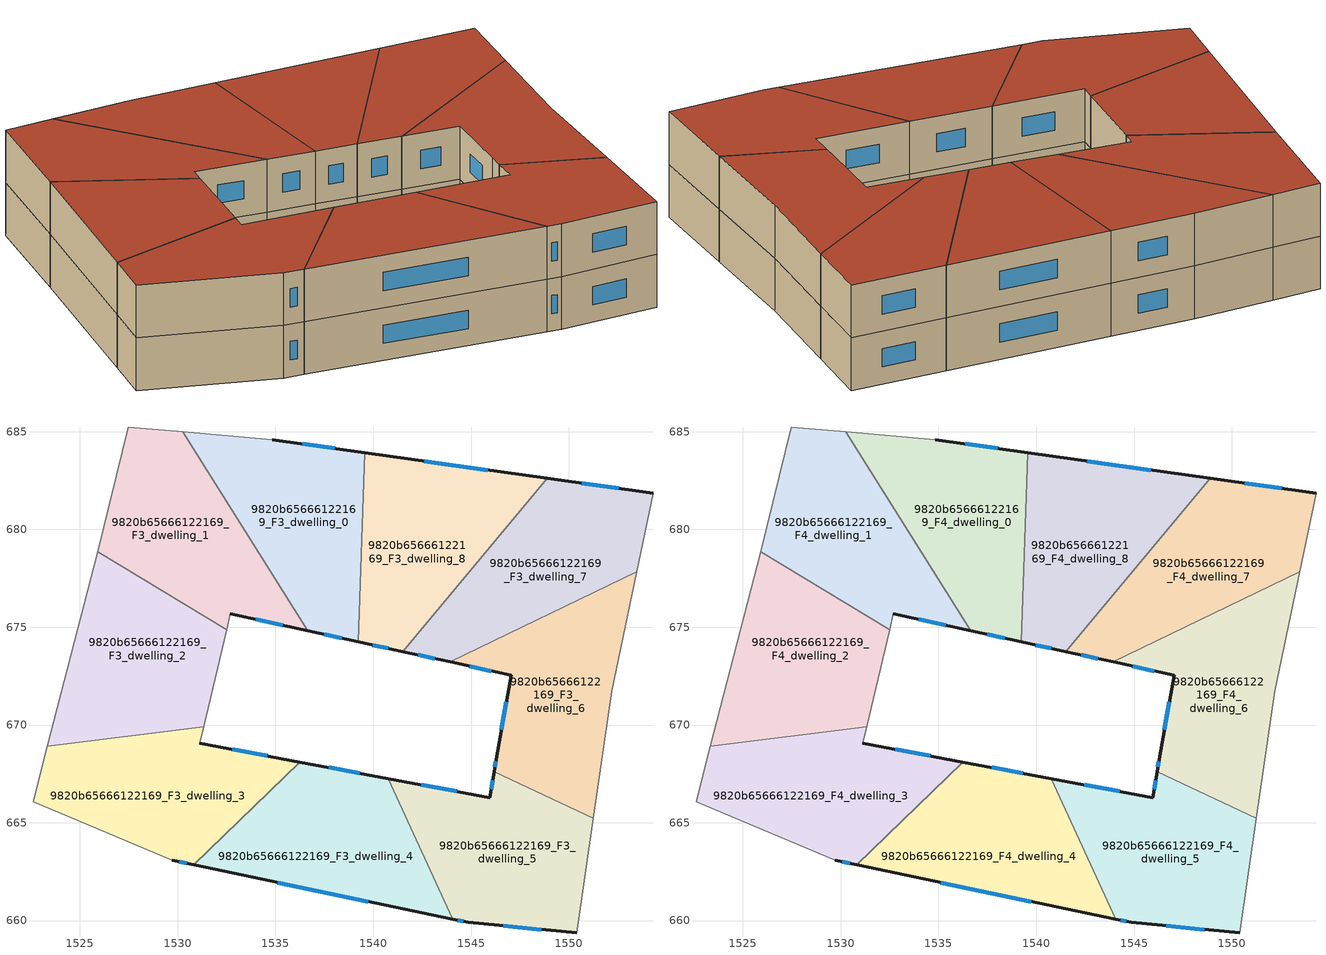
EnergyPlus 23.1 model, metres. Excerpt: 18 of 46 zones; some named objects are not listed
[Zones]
9820b65666122169_F3_dwelling_0
 floor to 9820b65666122169_F2_dwelling_0 (EU_floor_Construction): 1539.57,683.93 1539.23,674.25 1536.65,674.82 1530.25,684.99 1534.83,684.6 z9
 wall outside (EU_wall_Construction): 1536.65,674.82 1539.23,674.25 / 1539.57,683.93 1534.83,684.6 z9:12
 wall to 9820b65666122169_F3_dwelling_8 (EU_wall_Construction): 1539.23,674.25 1539.57,683.93 z9:12
 wall to 9820b65666122169_F3_dwelling_1 (EU_wall_Construction): 1530.25,684.99 1536.65,674.82 z9:12
 wall adiabatic (EU_wall_Construction): 1534.83,684.6 1530.25,684.99 z9:12
 window (EU_Window_Construction): 1537.49,674.63 1538.39,674.44 / 1538.03,684.14 1536.37,684.38 z9.98:11.02
9820b65666122169_F3_dwelling_1
 floor to 9820b65666122169_F2_dwelling_1 (EU_floor_Construction): 1530.25,684.99 1536.65,674.82 1532.69,675.69 1532.5,674.88 1525.9,678.85 1527.47,685.24 z9
 wall outside (EU_wall_Construction): 1532.69,675.69 1536.65,674.82 z9:12
 wall adiabatic (EU_wall_Construction): 1532.5,674.88 1532.69,675.69 / 1530.25,684.99 1527.47,685.24 1525.9,678.85 z9:12
 wall to 9820b65666122169_F3_dwelling_2 (EU_wall_Construction): 1525.9,678.85 1532.5,674.88 z9:12
 window (EU_Window_Construction): 1533.98,675.4 1535.36,675.1 z9.98:11.02
9820b65666122169_F3_dwelling_2
 floor to 9820b65666122169_F2_dwelling_2 (EU_floor_Construction): 1532.5,674.88 1531.33,669.91 1523.33,668.9 1525.9,678.85 z9
 wall adiabatic (EU_wall_Construction): 1531.33,669.91 1532.5,674.88 / 1525.9,678.85 1523.33,668.9 z9:12
 wall to 9820b65666122169_F3_dwelling_3 (EU_wall_Construction): 1523.33,668.9 1531.33,669.91 z9:12
9820b65666122169_F3_dwelling_3
 floor to 9820b65666122169_F2_dwelling_3 (EU_floor_Construction): 1536.24,668.11 1530.83,662.85 1529.72,663.08 1522.6,666.08 1523.33,668.9 1531.33,669.91 1531.13,669.07 z9
 wall outside (EU_wall_Construction): 1536.24,668.11 1531.13,669.07 / 1529.72,663.08 1530.83,662.85 z9:12
 wall adiabatic (EU_wall_Construction): 1523.33,668.9 1522.6,666.08 1529.72,663.08 / 1531.13,669.07 1531.33,669.91 z9:12
 wall to 9820b65666122169_F3_dwelling_4 (EU_wall_Construction): 1530.83,662.85 1536.24,668.11 z9:12
 window (EU_Window_Construction): 1534.58,668.42 1532.8,668.75 / 1530.08,663 1530.47,662.92 z9.98:11.02
9820b65666122169_F3_dwelling_4
 floor to 9820b65666122169_F2_dwelling_4 (EU_floor_Construction): 1540.78,667.26 1544.05,660.07 1530.83,662.85 1536.24,668.11 z9
 wall outside (EU_wall_Construction): 1540.78,667.26 1536.24,668.11 / 1530.83,662.85 1544.05,660.07 z9:12
 wall to 9820b65666122169_F3_dwelling_5 (EU_wall_Construction): 1544.05,660.07 1540.78,667.26 z9:12
 window (EU_Window_Construction): 1539.3,667.53 1537.72,667.83 / 1535.13,661.94 1539.75,660.97 z9.98:11.02
9820b65666122169_F3_dwelling_5
 floor to 9820b65666122169_F2_dwelling_5 (EU_floor_Construction): 1551.24,665.24 1550.39,659.37 1544.85,659.91 1544.05,660.07 1540.78,667.26 1545.95,666.29 1546.18,667.61 z9
 wall outside (EU_wall_Construction): 1544.05,660.07 1544.85,659.91 1550.39,659.37 / 1546.18,667.61 1545.95,666.29 1540.78,667.26 z9:12
 wall to 9820b65666122169_F3_dwelling_6 (EU_wall_Construction): 1551.24,665.24 1546.18,667.61 z9:12
 wall adiabatic (EU_wall_Construction): 1550.39,659.37 1551.24,665.24 z9:12
 window (EU_Window_Construction): 1544.31,660.02 1544.59,659.96 / 1544.27,666.6 1542.46,666.94 / 1546.1,667.18 1546.03,666.71 / 1546.65,659.73 1548.59,659.54 z9.98:11.02
9820b65666122169_F3_dwelling_6
 floor to 9820b65666122169_F2_dwelling_6 (EU_floor_Construction): 1553.46,677.83 1552.18,671.72 1551.24,665.24 1546.18,667.61 1546.31,668.41 1547.05,672.54 1543.93,673.22 z9
 wall outside (EU_wall_Construction): 1543.93,673.22 1547.05,672.54 1546.31,668.41 1546.18,667.61 z9:12
 wall to 9820b65666122169_F3_dwelling_7 (EU_wall_Construction): 1553.46,677.83 1543.93,673.22 z9:12
 wall adiabatic (EU_wall_Construction): 1551.24,665.24 1552.18,671.72 1553.46,677.83 z9:12
 window (EU_Window_Construction): 1546.27,668.15 1546.22,667.87 / 1546.81,671.19 1546.55,669.75 / 1544.94,673 1546.04,672.76 z9.98:11.02
9820b65666122169_F3_dwelling_7
 floor to 9820b65666122169_F2_dwelling_7 (EU_floor_Construction): 1554.3,681.85 1553.46,677.83 1543.93,673.22 1541.5,673.75 1548.9,682.61 z9
 wall outside (EU_wall_Construction): 1541.5,673.75 1543.93,673.22 / 1554.3,681.85 1548.9,682.61 z9:12
 wall to 9820b65666122169_F3_dwelling_8 (EU_wall_Construction): 1548.9,682.61 1541.5,673.75 z9:12
 wall adiabatic (EU_wall_Construction): 1553.46,677.83 1554.3,681.85 z9:12
 window (EU_Window_Construction): 1542.29,673.58 1543.14,673.4 / 1552.54,682.09 1550.66,682.36 z9.98:11.02
9820b65666122169_F3_dwelling_8
 floor to 9820b65666122169_F2_dwelling_8 (EU_floor_Construction): 1548.9,682.61 1541.5,673.75 1539.23,674.25 1539.57,683.93 z9
 wall outside (EU_wall_Construction): 1539.23,674.25 1541.5,673.75 / 1548.9,682.61 1539.57,683.93 z9:12
 window (EU_Window_Construction): 1539.97,674.09 1540.76,673.92 / 1545.86,683.04 1542.61,683.5 z9.98:11.02
9820b65666122169_F4_dwelling_0
 floor to 9820b65666122169_F3_dwelling_0 (EU_floor_Construction): 1539.57,683.93 1539.23,674.25 1536.65,674.82 1530.25,684.99 1534.83,684.6 z12
 wall outside (EU_wall_Construction): 1536.65,674.82 1539.23,674.25 / 1539.57,683.93 1534.83,684.6 z12:15
 wall to 9820b65666122169_F4_dwelling_8 (EU_wall_Construction): 1539.23,674.25 1539.57,683.93 z12:15
 wall to 9820b65666122169_F4_dwelling_1 (EU_wall_Construction): 1530.25,684.99 1536.65,674.82 z12:15
 wall adiabatic (EU_wall_Construction): 1534.83,684.6 1530.25,684.99 z12:15
 window (EU_Window_Construction): 1537.49,674.63 1538.39,674.44 / 1538.03,684.14 1536.37,684.38 z12.98:14.02
 roof outside (EU_roof_Construction): 1539.23,674.25 1539.57,683.93 1534.83,684.6 1530.25,684.99 1536.65,674.82 z15
9820b65666122169_F4_dwelling_1
 floor to 9820b65666122169_F3_dwelling_1 (EU_floor_Construction): 1530.25,684.99 1536.65,674.82 1532.69,675.69 1532.5,674.88 1525.9,678.85 1527.47,685.24 z12
 wall outside (EU_wall_Construction): 1532.69,675.69 1536.65,674.82 z12:15
 wall adiabatic (EU_wall_Construction): 1532.5,674.88 1532.69,675.69 / 1530.25,684.99 1527.47,685.24 1525.9,678.85 z12:15
 wall to 9820b65666122169_F4_dwelling_2 (EU_wall_Construction): 1525.9,678.85 1532.5,674.88 z12:15
 window (EU_Window_Construction): 1533.98,675.4 1535.36,675.1 z12.98:14.02
 roof outside (EU_roof_Construction): 1536.65,674.82 1530.25,684.99 1527.47,685.24 1525.9,678.85 1532.5,674.88 1532.69,675.69 z15
9820b65666122169_F4_dwelling_2
 floor to 9820b65666122169_F3_dwelling_2 (EU_floor_Construction): 1532.5,674.88 1531.33,669.91 1523.33,668.9 1525.9,678.85 z12
 wall adiabatic (EU_wall_Construction): 1531.33,669.91 1532.5,674.88 / 1525.9,678.85 1523.33,668.9 z12:15
 wall to 9820b65666122169_F4_dwelling_3 (EU_wall_Construction): 1523.33,668.9 1531.33,669.91 z12:15
 roof outside (EU_roof_Construction): 1531.33,669.91 1532.5,674.88 1525.9,678.85 1523.33,668.9 z15
9820b65666122169_F4_dwelling_3
 floor to 9820b65666122169_F3_dwelling_3 (EU_floor_Construction): 1536.24,668.11 1530.83,662.85 1529.72,663.08 1522.6,666.08 1523.33,668.9 1531.33,669.91 1531.13,669.07 z12
 wall outside (EU_wall_Construction): 1536.24,668.11 1531.13,669.07 / 1529.72,663.08 1530.83,662.85 z12:15
 wall adiabatic (EU_wall_Construction): 1523.33,668.9 1522.6,666.08 1529.72,663.08 / 1531.13,669.07 1531.33,669.91 z12:15
 wall to 9820b65666122169_F4_dwelling_4 (EU_wall_Construction): 1530.83,662.85 1536.24,668.11 z12:15
 window (EU_Window_Construction): 1534.58,668.42 1532.8,668.75 / 1530.08,663 1530.47,662.92 z12.98:14.02
 roof outside (EU_roof_Construction): 1536.24,668.11 1531.13,669.07 1531.33,669.91 1523.33,668.9 1522.6,666.08 1529.72,663.08 1530.83,662.85 z15
9820b65666122169_F4_dwelling_4
 floor to 9820b65666122169_F3_dwelling_4 (EU_floor_Construction): 1540.78,667.26 1544.05,660.07 1530.83,662.85 1536.24,668.11 z12
 wall outside (EU_wall_Construction): 1540.78,667.26 1536.24,668.11 / 1530.83,662.85 1544.05,660.07 z12:15
 wall to 9820b65666122169_F4_dwelling_5 (EU_wall_Construction): 1544.05,660.07 1540.78,667.26 z12:15
 window (EU_Window_Construction): 1539.3,667.53 1537.72,667.83 / 1535.13,661.94 1539.75,660.97 z12.98:14.02
 roof outside (EU_roof_Construction): 1544.05,660.07 1540.78,667.26 1536.24,668.11 1530.83,662.85 z15
9820b65666122169_F4_dwelling_5
 floor to 9820b65666122169_F3_dwelling_5 (EU_floor_Construction): 1551.24,665.24 1550.39,659.37 1544.85,659.91 1544.05,660.07 1540.78,667.26 1545.95,666.29 1546.18,667.61 z12
 wall outside (EU_wall_Construction): 1544.05,660.07 1544.85,659.91 1550.39,659.37 / 1546.18,667.61 1545.95,666.29 1540.78,667.26 z12:15
 wall to 9820b65666122169_F4_dwelling_6 (EU_wall_Construction): 1551.24,665.24 1546.18,667.61 z12:15
 wall adiabatic (EU_wall_Construction): 1550.39,659.37 1551.24,665.24 z12:15
 window (EU_Window_Construction): 1544.31,660.02 1544.59,659.96 / 1544.27,666.6 1542.46,666.94 / 1546.1,667.18 1546.03,666.71 / 1546.65,659.73 1548.59,659.54 z12.98:14.02
 roof outside (EU_roof_Construction): 1550.39,659.37 1551.24,665.24 1546.18,667.61 1545.95,666.29 1540.78,667.26 1544.05,660.07 1544.85,659.91 z15
9820b65666122169_F4_dwelling_6
 floor to 9820b65666122169_F3_dwelling_6 (EU_floor_Construction): 1553.46,677.83 1552.18,671.72 1551.24,665.24 1546.18,667.61 1546.31,668.41 1547.05,672.54 1543.93,673.22 z12
 wall outside (EU_wall_Construction): 1543.93,673.22 1547.05,672.54 1546.31,668.41 1546.18,667.61 z12:15
 wall to 9820b65666122169_F4_dwelling_7 (EU_wall_Construction): 1553.46,677.83 1543.93,673.22 z12:15
 wall adiabatic (EU_wall_Construction): 1551.24,665.24 1552.18,671.72 1553.46,677.83 z12:15
 window (EU_Window_Construction): 1546.27,668.15 1546.22,667.87 / 1546.81,671.19 1546.55,669.75 / 1544.94,673 1546.04,672.76 z12.98:14.02
 roof outside (EU_roof_Construction): 1551.24,665.24 1552.18,671.72 1553.46,677.83 1543.93,673.22 1547.05,672.54 1546.31,668.41 1546.18,667.61 z15
9820b65666122169_F4_dwelling_7
 floor to 9820b65666122169_F3_dwelling_7 (EU_floor_Construction): 1554.3,681.85 1553.46,677.83 1543.93,673.22 1541.5,673.75 1548.9,682.61 z12
 wall outside (EU_wall_Construction): 1541.5,673.75 1543.93,673.22 / 1554.3,681.85 1548.9,682.61 z12:15
 wall to 9820b65666122169_F4_dwelling_8 (EU_wall_Construction): 1548.9,682.61 1541.5,673.75 z12:15
 wall adiabatic (EU_wall_Construction): 1553.46,677.83 1554.3,681.85 z12:15
 window (EU_Window_Construction): 1542.29,673.58 1543.14,673.4 / 1552.54,682.09 1550.66,682.36 z12.98:14.02
 roof outside (EU_roof_Construction): 1553.46,677.83 1554.3,681.85 1548.9,682.61 1541.5,673.75 1543.93,673.22 z15
9820b65666122169_F4_dwelling_8
 floor to 9820b65666122169_F3_dwelling_8 (EU_floor_Construction): 1548.9,682.61 1541.5,673.75 1539.23,674.25 1539.57,683.93 z12
 wall outside (EU_wall_Construction): 1539.23,674.25 1541.5,673.75 / 1548.9,682.61 1539.57,683.93 z12:15
 window (EU_Window_Construction): 1539.97,674.09 1540.76,673.92 / 1545.86,683.04 1542.61,683.5 z12.98:14.02
 roof outside (EU_roof_Construction): 1541.5,673.75 1548.9,682.61 1539.57,683.93 1539.23,674.25 z15
[Building]
EU S2 Campaign: North Axis=0; Terrain=City; Solar Distribution=FullExterior
[Site:Location]
Bologna: Latitude=44.5; Longitude=11.25; Time Zone=1; Elevation=37
[SizingPeriod:WeatherFileDays]
AnnualSizingPeriod: Begin Month=1; Begin Day of Month=1; End Month=12; End Day of Month=31; Day of Week for Start Day=Monday; Use Weather File Daylight Saving Period=No; Use Weather File Rain and Snow Indicators=No
[MATERIAL]
EU_InternalMass_Material: Roughness=MediumRough; Thickness=0.1; Conductivity=1; Density=1800; Specific Heat=900; Thermal Absorptance=0.9; Solar Absorptance=0.7; Visible Absorptance=0.7
[MATERIAL:NOMASS] Roughness=MediumRough; Thermal Absorptance=0.9; Solar Absorptance=0.7; Visible Absorptance=0.7
Name | Thermal Resistance
EU_wall_NoMass | 0.905828
EU_roof_NoMass | 0.37593
EU_floor_NoMass | 0.67114
[WINDOWMATERIAL:SIMPLEGLAZINGSYSTEM]
EU_Window_SimpleGlazing: UFactor=4.52486; Solar Heat Gain Coefficient=0.85; Visible Transmittance=0.85
[CONSTRUCTION]
EU_wall_Construction: EU_wall_NoMass
EU_roof_Construction: EU_roof_NoMass
EU_floor_Construction: EU_floor_NoMass
EU_Window_Construction: EU_Window_SimpleGlazing
EU_InternalMass_Construction: EU_InternalMass_Material
[ZONE] Type=1; Multiplier=1; Ceiling Height=autocalculate; Floor Area=autocalculate; Part of Total Floor Area=Yes
Name | Volume
9820b65666122169_F3_dwelling_0; 9820b65666122169_F4_dwelling_0 | 171.598
9820b65666122169_F3_dwelling_1; 9820b65666122169_F4_dwelling_1 | 171.623
9820b65666122169_F3_dwelling_2; 9820b65666122169_F4_dwelling_2 | 171.595
9820b65666122169_F3_dwelling_3; 9820b65666122169_F4_dwelling_3 | 171.621
9820b65666122169_F3_dwelling_4; 9820b65666122169_F4_dwelling_4 | 171.599
9820b65666122169_F3_dwelling_5; 9820b65666122169_F4_dwelling_5 | 171.614
9820b65666122169_F3_dwelling_6; 9820b65666122169_F4_dwelling_6 | 171.615
9820b65666122169_F3_dwelling_7; 9820b65666122169_F4_dwelling_7 | 171.602
9820b65666122169_F3_dwelling_8; 9820b65666122169_F4_dwelling_8 | 171.609
[INTERNALMASS] Construction=EU_InternalMass_Construction
Name | Zone or ZoneList | Surface Area
9820b65666122169_F3_dwelling_0_EU_InternalMass | 9820b65666122169_F3_dwelling_0 | 57.1995
9820b65666122169_F3_dwelling_1_EU_InternalMass | 9820b65666122169_F3_dwelling_1 | 57.2081
9820b65666122169_F3_dwelling_2_EU_InternalMass | 9820b65666122169_F3_dwelling_2 | 57.1983
9820b65666122169_F3_dwelling_3_EU_InternalMass | 9820b65666122169_F3_dwelling_3 | 57.2068
9820b65666122169_F3_dwelling_4_EU_InternalMass | 9820b65666122169_F3_dwelling_4 | 57.1999
9820b65666122169_F3_dwelling_5_EU_InternalMass | 9820b65666122169_F3_dwelling_5 | 57.2049
9820b65666122169_F3_dwelling_6_EU_InternalMass | 9820b65666122169_F3_dwelling_6 | 57.2048
9820b65666122169_F3_dwelling_7_EU_InternalMass | 9820b65666122169_F3_dwelling_7 | 57.2003
9820b65666122169_F3_dwelling_8_EU_InternalMass | 9820b65666122169_F3_dwelling_8 | 57.2032
9820b65666122169_F4_dwelling_0_EU_InternalMass | 9820b65666122169_F4_dwelling_0 | 57.1995
9820b65666122169_F4_dwelling_1_EU_InternalMass | 9820b65666122169_F4_dwelling_1 | 57.2081
9820b65666122169_F4_dwelling_2_EU_InternalMass | 9820b65666122169_F4_dwelling_2 | 57.1983
9820b65666122169_F4_dwelling_3_EU_InternalMass | 9820b65666122169_F4_dwelling_3 | 57.2068
9820b65666122169_F4_dwelling_4_EU_InternalMass | 9820b65666122169_F4_dwelling_4 | 57.1999
9820b65666122169_F4_dwelling_5_EU_InternalMass | 9820b65666122169_F4_dwelling_5 | 57.2049
9820b65666122169_F4_dwelling_6_EU_InternalMass | 9820b65666122169_F4_dwelling_6 | 57.2048
9820b65666122169_F4_dwelling_7_EU_InternalMass | 9820b65666122169_F4_dwelling_7 | 57.2003
9820b65666122169_F4_dwelling_8_EU_InternalMass | 9820b65666122169_F4_dwelling_8 | 57.2032
[OTHEREQUIPMENT] Fuel Type=Electricity; Design Level Calculation Method=Watts/Area; Power per Zone Floor Area=1; Fraction Latent=0; Fraction Radiant=0; Fraction Lost=0; Carbon Dioxide Generation Rate=0; EndUse Subcategory=EU_Step8_InternalGains
Name | Zone or ZoneList or Space or SpaceList | Schedule
EU_Step8_InternalGain_9820b65666122169_F3_dwelling_0_f000 | 9820b65666122169_F3_dwelling_0 | EU_Step8_GainSchedule_9820b65666122169_F3_dwelling_0_f000
EU_Step8_InternalGain_9820b65666122169_F3_dwelling_1_f000 | 9820b65666122169_F3_dwelling_1 | EU_Step8_GainSchedule_9820b65666122169_F3_dwelling_1_f000
EU_Step8_InternalGain_9820b65666122169_F3_dwelling_2_f000 | 9820b65666122169_F3_dwelling_2 | EU_Step8_GainSchedule_9820b65666122169_F3_dwelling_2_f000
EU_Step8_InternalGain_9820b65666122169_F3_dwelling_3_f000 | 9820b65666122169_F3_dwelling_3 | EU_Step8_GainSchedule_9820b65666122169_F3_dwelling_3_f000
EU_Step8_InternalGain_9820b65666122169_F3_dwelling_4_f000 | 9820b65666122169_F3_dwelling_4 | EU_Step8_GainSchedule_9820b65666122169_F3_dwelling_4_f000
EU_Step8_InternalGain_9820b65666122169_F3_dwelling_5_f000 | 9820b65666122169_F3_dwelling_5 | EU_Step8_GainSchedule_9820b65666122169_F3_dwelling_5_f000
EU_Step8_InternalGain_9820b65666122169_F3_dwelling_6_f000 | 9820b65666122169_F3_dwelling_6 | EU_Step8_GainSchedule_9820b65666122169_F3_dwelling_6_f000
EU_Step8_InternalGain_9820b65666122169_F3_dwelling_7_f000 | 9820b65666122169_F3_dwelling_7 | EU_Step8_GainSchedule_9820b65666122169_F3_dwelling_7_f000
EU_Step8_InternalGain_9820b65666122169_F3_dwelling_8_f000 | 9820b65666122169_F3_dwelling_8 | EU_Step8_GainSchedule_9820b65666122169_F3_dwelling_8_f000
EU_Step8_InternalGain_9820b65666122169_F4_dwelling_0_f000 | 9820b65666122169_F4_dwelling_0 | EU_Step8_GainSchedule_9820b65666122169_F4_dwelling_0_f000
EU_Step8_InternalGain_9820b65666122169_F4_dwelling_1_f000 | 9820b65666122169_F4_dwelling_1 | EU_Step8_GainSchedule_9820b65666122169_F4_dwelling_1_f000
EU_Step8_InternalGain_9820b65666122169_F4_dwelling_2_f000 | 9820b65666122169_F4_dwelling_2 | EU_Step8_GainSchedule_9820b65666122169_F4_dwelling_2_f000
EU_Step8_InternalGain_9820b65666122169_F4_dwelling_3_f000 | 9820b65666122169_F4_dwelling_3 | EU_Step8_GainSchedule_9820b65666122169_F4_dwelling_3_f000
EU_Step8_InternalGain_9820b65666122169_F4_dwelling_4_f000 | 9820b65666122169_F4_dwelling_4 | EU_Step8_GainSchedule_9820b65666122169_F4_dwelling_4_f000
EU_Step8_InternalGain_9820b65666122169_F4_dwelling_5_f000 | 9820b65666122169_F4_dwelling_5 | EU_Step8_GainSchedule_9820b65666122169_F4_dwelling_5_f000
EU_Step8_InternalGain_9820b65666122169_F4_dwelling_6_f000 | 9820b65666122169_F4_dwelling_6 | EU_Step8_GainSchedule_9820b65666122169_F4_dwelling_6_f000
EU_Step8_InternalGain_9820b65666122169_F4_dwelling_7_f000 | 9820b65666122169_F4_dwelling_7 | EU_Step8_GainSchedule_9820b65666122169_F4_dwelling_7_f000
EU_Step8_InternalGain_9820b65666122169_F4_dwelling_8_f000 | 9820b65666122169_F4_dwelling_8 | EU_Step8_GainSchedule_9820b65666122169_F4_dwelling_8_f000
[ZONEVENTILATION:DESIGNFLOWRATE] Schedule=EU_AlwaysOn; Design Flow Rate Calculation Method=AirChanges/Hour; Air Changes per Hour=0.73129; Ventilation Type=Natural; Fan Pressure Rise=0; Fan Total Efficiency=1; Constant Term Coefficient=1; Temperature Term Coefficient=0; Velocity Term Coefficient=0; Velocity Squared Term Coefficient=0; Minimum Indoor Temperature=-100; Maximum Indoor Temperature=100; Delta Temperature=-100; Minimum Outdoor Temperature=-100; Maximum Outdoor Temperature=100; Maximum Wind Speed=40
Name | Zone or ZoneList or Space or SpaceList
EU_ConstantAir_9820b65666122169_F3_dwelling_0 | 9820b65666122169_F3_dwelling_0
EU_ConstantAir_9820b65666122169_F3_dwelling_1 | 9820b65666122169_F3_dwelling_1
EU_ConstantAir_9820b65666122169_F3_dwelling_2 | 9820b65666122169_F3_dwelling_2
EU_ConstantAir_9820b65666122169_F3_dwelling_3 | 9820b65666122169_F3_dwelling_3
EU_ConstantAir_9820b65666122169_F3_dwelling_4 | 9820b65666122169_F3_dwelling_4
EU_ConstantAir_9820b65666122169_F3_dwelling_5 | 9820b65666122169_F3_dwelling_5
EU_ConstantAir_9820b65666122169_F3_dwelling_6 | 9820b65666122169_F3_dwelling_6
EU_ConstantAir_9820b65666122169_F3_dwelling_7 | 9820b65666122169_F3_dwelling_7
EU_ConstantAir_9820b65666122169_F3_dwelling_8 | 9820b65666122169_F3_dwelling_8
EU_ConstantAir_9820b65666122169_F4_dwelling_0 | 9820b65666122169_F4_dwelling_0
EU_ConstantAir_9820b65666122169_F4_dwelling_1 | 9820b65666122169_F4_dwelling_1
EU_ConstantAir_9820b65666122169_F4_dwelling_2 | 9820b65666122169_F4_dwelling_2
EU_ConstantAir_9820b65666122169_F4_dwelling_3 | 9820b65666122169_F4_dwelling_3
EU_ConstantAir_9820b65666122169_F4_dwelling_4 | 9820b65666122169_F4_dwelling_4
EU_ConstantAir_9820b65666122169_F4_dwelling_5 | 9820b65666122169_F4_dwelling_5
EU_ConstantAir_9820b65666122169_F4_dwelling_6 | 9820b65666122169_F4_dwelling_6
EU_ConstantAir_9820b65666122169_F4_dwelling_7 | 9820b65666122169_F4_dwelling_7
EU_ConstantAir_9820b65666122169_F4_dwelling_8 | 9820b65666122169_F4_dwelling_8
[HVACTEMPLATE:ZONE:IDEALLOADSAIRSYSTEM] System Availability Schedule=EU_AlwaysOn; Maximum Heating Supply Air Temperature=50; Minimum Cooling Supply Air Temperature=13; Maximum Heating Supply Air Humidity Ratio=0.0156; Minimum Cooling Supply Air Humidity Ratio=0.0077; Heating Limit=NoLimit; Cooling Limit=NoLimit; Heating Availability Schedule=EU_AlwaysOn; Cooling Availability Schedule=EU_CoolingOff; Dehumidification Control Type=ConstantSensibleHeatRatio; Cooling Sensible Heat Ratio=0.7; Dehumidification Setpoint=60; Humidification Control Type=None; Humidification Setpoint=30; Outdoor Air Method=None; Outdoor Air Flow Rate per Person=0.00944; Outdoor Air Flow Rate per Zone Floor Area=0; Outdoor Air Flow Rate per Zone=0; Demand Controlled Ventilation Type=None; Outdoor Air Economizer Type=NoEconomizer; Heat Recovery Type=None; Sensible Heat Recovery Effectiveness=0.7; Latent Heat Recovery Effectiveness=0.65
Name | Template Thermostat
9820b65666122169_F3_dwelling_0 | EU_HeatOnly_9820b65666122169_F3_dwelling_0
9820b65666122169_F3_dwelling_1 | EU_HeatOnly_9820b65666122169_F3_dwelling_1
9820b65666122169_F3_dwelling_2 | EU_HeatOnly_9820b65666122169_F3_dwelling_2
9820b65666122169_F3_dwelling_3 | EU_HeatOnly_9820b65666122169_F3_dwelling_3
9820b65666122169_F3_dwelling_4 | EU_HeatOnly_9820b65666122169_F3_dwelling_4
9820b65666122169_F3_dwelling_5 | EU_HeatOnly_9820b65666122169_F3_dwelling_5
9820b65666122169_F3_dwelling_6 | EU_HeatOnly_9820b65666122169_F3_dwelling_6
9820b65666122169_F3_dwelling_7 | EU_HeatOnly_9820b65666122169_F3_dwelling_7
9820b65666122169_F3_dwelling_8 | EU_HeatOnly_9820b65666122169_F3_dwelling_8
9820b65666122169_F4_dwelling_0 | EU_HeatOnly_9820b65666122169_F4_dwelling_0
9820b65666122169_F4_dwelling_1 | EU_HeatOnly_9820b65666122169_F4_dwelling_1
9820b65666122169_F4_dwelling_2 | EU_HeatOnly_9820b65666122169_F4_dwelling_2
9820b65666122169_F4_dwelling_3 | EU_HeatOnly_9820b65666122169_F4_dwelling_3
9820b65666122169_F4_dwelling_4 | EU_HeatOnly_9820b65666122169_F4_dwelling_4
9820b65666122169_F4_dwelling_5 | EU_HeatOnly_9820b65666122169_F4_dwelling_5
9820b65666122169_F4_dwelling_6 | EU_HeatOnly_9820b65666122169_F4_dwelling_6
9820b65666122169_F4_dwelling_7 | EU_HeatOnly_9820b65666122169_F4_dwelling_7
9820b65666122169_F4_dwelling_8 | EU_HeatOnly_9820b65666122169_F4_dwelling_8
[SIZING:ZONE] Zone Cooling Design Supply Air Temperature Input Method=SupplyAirTemperature; Zone Cooling Design Supply Air Temperature=13; Zone Heating Design Supply Air Temperature Input Method=SupplyAirTemperature; Zone Heating Design Supply Air Temperature=50; Zone Cooling Design Supply Air Humidity Ratio=0.008; Zone Heating Design Supply Air Humidity Ratio=0.008; Cooling Design Air Flow Method=DesignDay; Cooling Design Air Flow Rate=0; Cooling Minimum Air Flow per Zone Floor Area=0.000762; Cooling Minimum Air Flow=0; Cooling Minimum Air Flow Fraction=0.2; Heating Design Air Flow Method=DesignDay; Heating Design Air Flow Rate=0; Heating Maximum Air Flow per Zone Floor Area=0.002032; Heating Maximum Air Flow=0.141576; Heating Maximum Air Flow Fraction=0.3; Account for Dedicated Outdoor Air System=No; Dedicated Outdoor Air System Control Strategy=NeutralSupplyAir; Dedicated Outdoor Air Low Setpoint Temperature for Design=autosize; Dedicated Outdoor Air High Setpoint Temperature for Design=autosize; Zone Load Sizing Method=Sensible Load Only No Latent Load; Zone Latent Cooling Design Supply Air Humidity Ratio Input Method=HumidityRatioDifference; Zone Cooling Design Supply Air Humidity Ratio Difference=0.005; Zone Latent Heating Design Supply Air Humidity Ratio Input Method=HumidityRatioDifference; Zone Humidification Design Supply Air Humidity Ratio Difference=0.005
9820b65666122169_F3_dwelling_0; 9820b65666122169_F3_dwelling_1; 9820b65666122169_F3_dwelling_2; 9820b65666122169_F3_dwelling_3; 9820b65666122169_F3_dwelling_4; 9820b65666122169_F3_dwelling_5; 9820b65666122169_F3_dwelling_6; 9820b65666122169_F3_dwelling_7; 9820b65666122169_F3_dwelling_8; 9820b65666122169_F4_dwelling_0; 9820b65666122169_F4_dwelling_1; 9820b65666122169_F4_dwelling_2; 9820b65666122169_F4_dwelling_3; 9820b65666122169_F4_dwelling_4; 9820b65666122169_F4_dwelling_5; 9820b65666122169_F4_dwelling_6; 9820b65666122169_F4_dwelling_7; 9820b65666122169_F4_dwelling_8
[SCHEDULE:CONSTANT]
Name | Hourly Value
EU_AlwaysOn | 1
EU_CoolingOff | 0
[SCHEDULE:FILE] Column Number=1; Rows to Skip at Top=0; Number of Hours of Data=8760; Column Separator=Comma; Interpolate to Timestep=No; Minutes per Item=60; Adjust Schedule for Daylight Savings=Yes
Name | File
EU_Step8_GainSchedule_9820b65666122169_F3_dwelling_0_f000 | ../../schedules/9820b65666122169/9820b65666122169_F3_dwelling_0_f000_gain.csv
EU_Step8_GainSchedule_9820b65666122169_F3_dwelling_1_f000 | ../../schedules/9820b65666122169/9820b65666122169_F3_dwelling_1_f000_gain.csv
EU_Step8_GainSchedule_9820b65666122169_F3_dwelling_2_f000 | ../../schedules/9820b65666122169/9820b65666122169_F3_dwelling_2_f000_gain.csv
EU_Step8_GainSchedule_9820b65666122169_F3_dwelling_3_f000 | ../../schedules/9820b65666122169/9820b65666122169_F3_dwelling_3_f000_gain.csv
EU_Step8_GainSchedule_9820b65666122169_F3_dwelling_4_f000 | ../../schedules/9820b65666122169/9820b65666122169_F3_dwelling_4_f000_gain.csv
EU_Step8_GainSchedule_9820b65666122169_F3_dwelling_5_f000 | ../../schedules/9820b65666122169/9820b65666122169_F3_dwelling_5_f000_gain.csv
EU_Step8_GainSchedule_9820b65666122169_F3_dwelling_6_f000 | ../../schedules/9820b65666122169/9820b65666122169_F3_dwelling_6_f000_gain.csv
EU_Step8_GainSchedule_9820b65666122169_F3_dwelling_7_f000 | ../../schedules/9820b65666122169/9820b65666122169_F3_dwelling_7_f000_gain.csv
EU_Step8_GainSchedule_9820b65666122169_F3_dwelling_8_f000 | ../../schedules/9820b65666122169/9820b65666122169_F3_dwelling_8_f000_gain.csv
EU_Step8_GainSchedule_9820b65666122169_F4_dwelling_0_f000 | ../../schedules/9820b65666122169/9820b65666122169_F4_dwelling_0_f000_gain.csv
EU_Step8_GainSchedule_9820b65666122169_F4_dwelling_1_f000 | ../../schedules/9820b65666122169/9820b65666122169_F4_dwelling_1_f000_gain.csv
EU_Step8_GainSchedule_9820b65666122169_F4_dwelling_2_f000 | ../../schedules/9820b65666122169/9820b65666122169_F4_dwelling_2_f000_gain.csv
EU_Step8_GainSchedule_9820b65666122169_F4_dwelling_3_f000 | ../../schedules/9820b65666122169/9820b65666122169_F4_dwelling_3_f000_gain.csv
EU_Step8_GainSchedule_9820b65666122169_F4_dwelling_4_f000 | ../../schedules/9820b65666122169/9820b65666122169_F4_dwelling_4_f000_gain.csv
EU_Step8_GainSchedule_9820b65666122169_F4_dwelling_5_f000 | ../../schedules/9820b65666122169/9820b65666122169_F4_dwelling_5_f000_gain.csv
EU_Step8_GainSchedule_9820b65666122169_F4_dwelling_6_f000 | ../../schedules/9820b65666122169/9820b65666122169_F4_dwelling_6_f000_gain.csv
EU_Step8_GainSchedule_9820b65666122169_F4_dwelling_7_f000 | ../../schedules/9820b65666122169/9820b65666122169_F4_dwelling_7_f000_gain.csv
EU_Step8_GainSchedule_9820b65666122169_F4_dwelling_8_f000 | ../../schedules/9820b65666122169/9820b65666122169_F4_dwelling_8_f000_gain.csv
